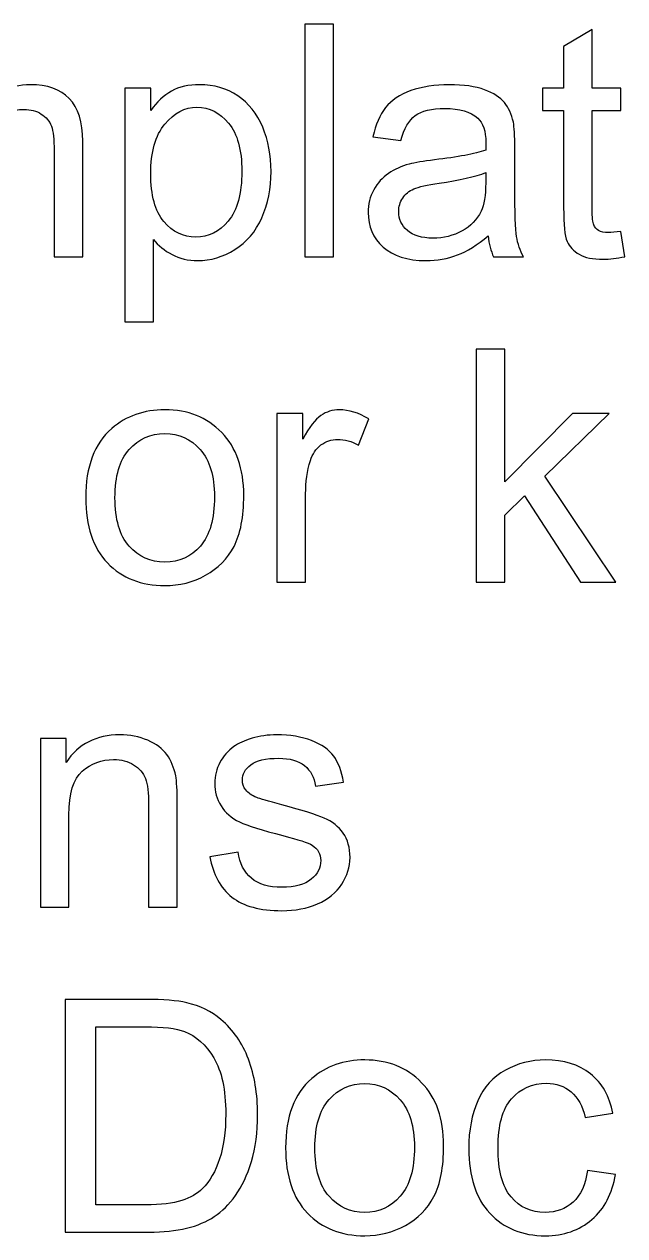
# Model space of a CAD drawing. Header units: centimetres. Extents: x -30.6 to 14.2, y -21.2 to 7.4.
# Drawn here: x -26.432 to -25.748, y -0.576 to 0.805 of the extents above; entities that cross this region are included whole.
import ezdxf

# ---------------------------------------------------------------- set-up
doc = ezdxf.new("R2010")
doc.units = ezdxf.units.CM
doc.header["$MEASUREMENT"] = 0
doc.layers.add('Layer 1', color=7, linetype='Continuous')

msp = doc.modelspace()

# ---------------------------------------------------------------- linework, layer by layer
at = {"layer": 'Layer 1'}
for points, knots in [([(-26.11208, 0.53959), (-26.11208, 0.53959), (-26.11208, 0.80481), (-26.11208, 0.80481), (-26.11208, 0.80481), (-26.11208, 0.80481), (-26.07949, 0.80481), (-26.07949, 0.80481), (-26.07949, 0.80481), (-26.07949, 0.80481), (-26.07949, 0.53959), (-26.07949, 0.53959), (-26.07949, 0.53959), (-26.07949, 0.53959), (-26.11208, 0.53959), (-26.11208, 0.53959)], [0, 0, 0, 0, 0.2, 0.2, 0.2, 0.2, 0.4, 0.4, 0.4, 0.4, 0.6, 0.6, 0.6, 0.6, 1, 1, 1, 1]), ([(-25.75228, 0.56867), (-25.75228, 0.56867), (-25.74784, 0.5399), (-25.74784, 0.5399), (-25.74784, 0.5399), (-25.75697, 0.53798), (-25.76519, 0.537), (-25.77235, 0.537), (-25.77235, 0.537), (-25.78414, 0.537), (-25.79328, 0.53885), (-25.79982, 0.54262), (-25.79982, 0.54262), (-25.8063, 0.54638), (-25.81087, 0.55126), (-25.81352, 0.55737), (-25.81352, 0.55737), (-25.81618, 0.56348), (-25.81748, 0.57632), (-25.81748, 0.59589), (-25.81748, 0.59589), (-25.81748, 0.59589), (-25.81748, 0.70665), (-25.81748, 0.70665), (-25.81748, 0.70665), (-25.81748, 0.70665), (-25.84155, 0.70665), (-25.84155, 0.70665), (-25.84155, 0.70665), (-25.84155, 0.70665), (-25.84155, 0.73184), (-25.84155, 0.73184), (-25.84155, 0.73184), (-25.84155, 0.73184), (-25.81748, 0.73184), (-25.81748, 0.73184), (-25.81748, 0.73184), (-25.81748, 0.73184), (-25.81748, 0.77938), (-25.81748, 0.77938), (-25.81748, 0.77938), (-25.81748, 0.77938), (-25.78488, 0.79895), (-25.78488, 0.79895), (-25.78488, 0.79895), (-25.78488, 0.79895), (-25.78488, 0.73184), (-25.78488, 0.73184), (-25.78488, 0.73184), (-25.78488, 0.73184), (-25.75228, 0.73184), (-25.75228, 0.73184), (-25.75228, 0.73184), (-25.75228, 0.73184), (-25.75228, 0.70665), (-25.75228, 0.70665), (-25.75228, 0.70665), (-25.75228, 0.70665), (-25.78488, 0.70665), (-25.78488, 0.70665), (-25.78488, 0.70665), (-25.78488, 0.70665), (-25.78488, 0.59404), (-25.78488, 0.59404), (-25.78488, 0.59404), (-25.78488, 0.58472), (-25.78432, 0.57873), (-25.78315, 0.57608), (-25.78315, 0.57608), (-25.78204, 0.57342), (-25.78019, 0.57132), (-25.77759, 0.56972), (-25.77759, 0.56972), (-25.775, 0.56817), (-25.7713, 0.56737), (-25.76648, 0.56737), (-25.76648, 0.56737), (-25.7629, 0.56737), (-25.75815, 0.5678), (-25.75228, 0.56867)], [0, 0, 0, 0, 0.047619, 0.047619, 0.047619, 0.047619, 0.0952381, 0.0952381, 0.0952381, 0.0952381, 0.1428571, 0.1428571, 0.1428571, 0.1428571, 0.1904762, 0.1904762, 0.1904762, 0.1904762, 0.2380952, 0.2380952, 0.2380952, 0.2380952, 0.2857143, 0.2857143, 0.2857143, 0.2857143, 0.3333333, 0.3333333, 0.3333333, 0.3333333, 0.3809524, 0.3809524, 0.3809524, 0.3809524, 0.4285714, 0.4285714, 0.4285714, 0.4285714, 0.4761905, 0.4761905, 0.4761905, 0.4761905, 0.5238095, 0.5238095, 0.5238095, 0.5238095, 0.5714286, 0.5714286, 0.5714286, 0.5714286, 0.6190476, 0.6190476, 0.6190476, 0.6190476, 0.6666667, 0.6666667, 0.6666667, 0.6666667, 0.7142857, 0.7142857, 0.7142857, 0.7142857, 0.7619048, 0.7619048, 0.7619048, 0.7619048, 0.8095238, 0.8095238, 0.8095238, 0.8095238, 0.8571429, 0.8571429, 0.8571429, 0.8571429, 0.9047619, 0.9047619, 0.9047619, 0.9047619, 1, 1, 1, 1]), ([(-26.62592, 0.53959), (-26.62592, 0.53959), (-26.62592, 0.73184), (-26.62592, 0.73184), (-26.62592, 0.73184), (-26.62592, 0.73184), (-26.59666, 0.73184), (-26.59666, 0.73184), (-26.59666, 0.73184), (-26.59666, 0.73184), (-26.59666, 0.70467), (-26.59666, 0.70467), (-26.59666, 0.70467), (-26.59067, 0.71406), (-26.58264, 0.72165), (-26.57264, 0.72733), (-26.57264, 0.72733), (-26.56264, 0.73307), (-26.55128, 0.73591), (-26.5385, 0.73591), (-26.5385, 0.73591), (-26.5243, 0.73591), (-26.51264, 0.73295), (-26.50356, 0.72708), (-26.50356, 0.72708), (-26.49448, 0.72116), (-26.48806, 0.71295), (-26.48436, 0.70233), (-26.48436, 0.70233), (-26.46905, 0.72474), (-26.44923, 0.73591), (-26.42478, 0.73591), (-26.42478, 0.73591), (-26.40565, 0.73591), (-26.39089, 0.73066), (-26.38064, 0.72011), (-26.38064, 0.72011), (-26.37033, 0.70955), (-26.36515, 0.69331), (-26.36515, 0.6714), (-26.36515, 0.6714), (-26.36515, 0.6714), (-26.36515, 0.53959), (-26.36515, 0.53959), (-26.36515, 0.53959), (-26.36515, 0.53959), (-26.39774, 0.53959), (-26.39774, 0.53959), (-26.39774, 0.53959), (-26.39774, 0.53959), (-26.39774, 0.66059), (-26.39774, 0.66059), (-26.39774, 0.66059), (-26.39774, 0.67356), (-26.39885, 0.68294), (-26.40095, 0.68868), (-26.40095, 0.68868), (-26.40305, 0.69443), (-26.40688, 0.69899), (-26.4125, 0.70251), (-26.4125, 0.70251), (-26.41805, 0.70603), (-26.4246, 0.70776), (-26.43207, 0.70776), (-26.43207, 0.70776), (-26.44565, 0.70776), (-26.45689, 0.70325), (-26.46584, 0.6943), (-26.46584, 0.6943), (-26.47479, 0.68529), (-26.47924, 0.6709), (-26.47924, 0.65115), (-26.47924, 0.65115), (-26.47924, 0.65115), (-26.47924, 0.53959), (-26.47924, 0.53959), (-26.47924, 0.53959), (-26.47924, 0.53959), (-26.51183, 0.53959), (-26.51183, 0.53959), (-26.51183, 0.53959), (-26.51183, 0.53959), (-26.51183, 0.66436), (-26.51183, 0.66436), (-26.51183, 0.66436), (-26.51183, 0.67881), (-26.51449, 0.68967), (-26.5198, 0.6969), (-26.5198, 0.6969), (-26.52511, 0.70412), (-26.53381, 0.70776), (-26.54585, 0.70776), (-26.54585, 0.70776), (-26.55499, 0.70776), (-26.56344, 0.70535), (-26.57122, 0.70054), (-26.57122, 0.70054), (-26.579, 0.69572), (-26.58462, 0.68868), (-26.58814, 0.67936), (-26.58814, 0.67936), (-26.5916, 0.6701), (-26.59333, 0.6567), (-26.59333, 0.63923), (-26.59333, 0.63923), (-26.59333, 0.63923), (-26.59333, 0.53959), (-26.59333, 0.53959), (-26.59333, 0.53959), (-26.59333, 0.53959), (-26.62592, 0.53959), (-26.62592, 0.53959)], [0, 0, 0, 0, 0.0344828, 0.0344828, 0.0344828, 0.0344828, 0.0689655, 0.0689655, 0.0689655, 0.0689655, 0.1034483, 0.1034483, 0.1034483, 0.1034483, 0.137931, 0.137931, 0.137931, 0.137931, 0.1724138, 0.1724138, 0.1724138, 0.1724138, 0.2068966, 0.2068966, 0.2068966, 0.2068966, 0.2413793, 0.2413793, 0.2413793, 0.2413793, 0.2758621, 0.2758621, 0.2758621, 0.2758621, 0.3103448, 0.3103448, 0.3103448, 0.3103448, 0.3448276, 0.3448276, 0.3448276, 0.3448276, 0.3793103, 0.3793103, 0.3793103, 0.3793103, 0.4137931, 0.4137931, 0.4137931, 0.4137931, 0.4482759, 0.4482759, 0.4482759, 0.4482759, 0.4827586, 0.4827586, 0.4827586, 0.4827586, 0.5172414, 0.5172414, 0.5172414, 0.5172414, 0.5517241, 0.5517241, 0.5517241, 0.5517241, 0.5862069, 0.5862069, 0.5862069, 0.5862069, 0.6206897, 0.6206897, 0.6206897, 0.6206897, 0.6551724, 0.6551724, 0.6551724, 0.6551724, 0.6896552, 0.6896552, 0.6896552, 0.6896552, 0.7241379, 0.7241379, 0.7241379, 0.7241379, 0.7586207, 0.7586207, 0.7586207, 0.7586207, 0.7931034, 0.7931034, 0.7931034, 0.7931034, 0.8275862, 0.8275862, 0.8275862, 0.8275862, 0.862069, 0.862069, 0.862069, 0.862069, 0.8965517, 0.8965517, 0.8965517, 0.8965517, 0.9310345, 0.9310345, 0.9310345, 0.9310345, 1, 1, 1, 1]), ([(-26.31736, 0.46588), (-26.31736, 0.46588), (-26.31736, 0.73184), (-26.31736, 0.73184), (-26.31736, 0.73184), (-26.31736, 0.73184), (-26.28773, 0.73184), (-26.28773, 0.73184), (-26.28773, 0.73184), (-26.28773, 0.73184), (-26.28773, 0.70659), (-26.28773, 0.70659), (-26.28773, 0.70659), (-26.28075, 0.71634), (-26.27285, 0.72369), (-26.26402, 0.72857), (-26.26402, 0.72857), (-26.25526, 0.73344), (-26.24457, 0.73591), (-26.23204, 0.73591), (-26.23204, 0.73591), (-26.21562, 0.73591), (-26.20117, 0.73171), (-26.18864, 0.72326), (-26.18864, 0.72326), (-26.17611, 0.71486), (-26.16666, 0.70295), (-26.16024, 0.68763), (-26.16024, 0.68763), (-26.15388, 0.67226), (-26.15067, 0.65547), (-26.15067, 0.63713), (-26.15067, 0.63713), (-26.15067, 0.61756), (-26.15419, 0.59991), (-26.16123, 0.58416), (-26.16123, 0.58416), (-26.16827, 0.56848), (-26.17852, 0.55644), (-26.19198, 0.54805), (-26.19198, 0.54805), (-26.20537, 0.53971), (-26.21951, 0.53552), (-26.23433, 0.53552), (-26.23433, 0.53552), (-26.24519, 0.53552), (-26.25495, 0.5378), (-26.26353, 0.54237), (-26.26353, 0.54237), (-26.27217, 0.54694), (-26.27921, 0.55268), (-26.28477, 0.55965), (-26.28477, 0.55965), (-26.28477, 0.55965), (-26.28477, 0.46588), (-26.28477, 0.46588), (-26.28477, 0.46588), (-26.28477, 0.46588), (-26.31736, 0.46588), (-26.31736, 0.46588)], [0, 0, 0, 0, 0.0625, 0.0625, 0.0625, 0.0625, 0.125, 0.125, 0.125, 0.125, 0.1875, 0.1875, 0.1875, 0.1875, 0.25, 0.25, 0.25, 0.25, 0.3125, 0.3125, 0.3125, 0.3125, 0.375, 0.375, 0.375, 0.375, 0.4375, 0.4375, 0.4375, 0.4375, 0.5, 0.5, 0.5, 0.5, 0.5625, 0.5625, 0.5625, 0.5625, 0.625, 0.625, 0.625, 0.625, 0.6875, 0.6875, 0.6875, 0.6875, 0.75, 0.75, 0.75, 0.75, 0.8125, 0.8125, 0.8125, 0.8125, 0.875, 0.875, 0.875, 0.875, 1, 1, 1, 1]), ([(-25.90348, 0.56367), (-25.91558, 0.55336), (-25.92725, 0.54613), (-25.93842, 0.54187), (-25.93842, 0.54187), (-25.9496, 0.53761), (-25.96157, 0.53552), (-25.97442, 0.53552), (-25.97442, 0.53552), (-25.99553, 0.53552), (-26.01177, 0.54064), (-26.02313, 0.55095), (-26.02313, 0.55095), (-26.03449, 0.5612), (-26.04016, 0.57435), (-26.04016, 0.59034), (-26.04016, 0.59034), (-26.04016, 0.59972), (-26.038, 0.6083), (-26.03374, 0.61608), (-26.03374, 0.61608), (-26.02942, 0.62386), (-26.0238, 0.63003), (-26.01689, 0.63473), (-26.01689, 0.63473), (-26.00991, 0.63942), (-26.00214, 0.643), (-25.99343, 0.64541), (-25.99343, 0.64541), (-25.98701, 0.64707), (-25.97732, 0.64868), (-25.96441, 0.65028), (-25.96441, 0.65028), (-25.93811, 0.65337), (-25.91867, 0.65714), (-25.90626, 0.66146), (-25.90626, 0.66146), (-25.90613, 0.6659), (-25.90607, 0.66874), (-25.90607, 0.66992), (-25.90607, 0.66992), (-25.90607, 0.68313), (-25.90916, 0.69245), (-25.91533, 0.69788), (-25.91533, 0.69788), (-25.92367, 0.70523), (-25.93608, 0.70887), (-25.9525, 0.70887), (-25.9525, 0.70887), (-25.96787, 0.70887), (-25.97923, 0.70616), (-25.98652, 0.70078), (-25.98652, 0.70078), (-25.99386, 0.69541), (-25.99923, 0.68591), (-26.00275, 0.6722), (-26.00275, 0.6722), (-26.00275, 0.6722), (-26.03461, 0.67665), (-26.03461, 0.67665), (-26.03461, 0.67665), (-26.03171, 0.69029), (-26.02695, 0.70134), (-26.02029, 0.70974), (-26.02029, 0.70974), (-26.01362, 0.71813), (-26.00399, 0.72455), (-25.99139, 0.72912), (-25.99139, 0.72912), (-25.97886, 0.73363), (-25.96423, 0.73591), (-25.94768, 0.73591), (-25.94768, 0.73591), (-25.93126, 0.73591), (-25.91786, 0.734), (-25.90755, 0.73011), (-25.90755, 0.73011), (-25.89731, 0.72622), (-25.88971, 0.7214), (-25.8849, 0.71554), (-25.8849, 0.71554), (-25.88008, 0.70967), (-25.87669, 0.70227), (-25.87471, 0.69331), (-25.87471, 0.69331), (-25.87366, 0.68776), (-25.87311, 0.67776), (-25.87311, 0.66337), (-25.87311, 0.66337), (-25.87311, 0.66337), (-25.87311, 0.62016), (-25.87311, 0.62016), (-25.87311, 0.62016), (-25.87311, 0.58997), (-25.87243, 0.57089), (-25.87107, 0.5628), (-25.87107, 0.5628), (-25.86977, 0.55472), (-25.86706, 0.547), (-25.8631, 0.53959), (-25.8631, 0.53959), (-25.8631, 0.53959), (-25.89718, 0.53959), (-25.89718, 0.53959), (-25.89718, 0.53959), (-25.90045, 0.54644), (-25.90255, 0.55447), (-25.90348, 0.56367)], [0, 0, 0, 0, 0.0357143, 0.0357143, 0.0357143, 0.0357143, 0.0714286, 0.0714286, 0.0714286, 0.0714286, 0.1071429, 0.1071429, 0.1071429, 0.1071429, 0.1428571, 0.1428571, 0.1428571, 0.1428571, 0.1785714, 0.1785714, 0.1785714, 0.1785714, 0.2142857, 0.2142857, 0.2142857, 0.2142857, 0.25, 0.25, 0.25, 0.25, 0.2857143, 0.2857143, 0.2857143, 0.2857143, 0.3214286, 0.3214286, 0.3214286, 0.3214286, 0.3571429, 0.3571429, 0.3571429, 0.3571429, 0.3928571, 0.3928571, 0.3928571, 0.3928571, 0.4285714, 0.4285714, 0.4285714, 0.4285714, 0.4642857, 0.4642857, 0.4642857, 0.4642857, 0.5, 0.5, 0.5, 0.5, 0.5357143, 0.5357143, 0.5357143, 0.5357143, 0.5714286, 0.5714286, 0.5714286, 0.5714286, 0.6071429, 0.6071429, 0.6071429, 0.6071429, 0.6428571, 0.6428571, 0.6428571, 0.6428571, 0.6785714, 0.6785714, 0.6785714, 0.6785714, 0.7142857, 0.7142857, 0.7142857, 0.7142857, 0.75, 0.75, 0.75, 0.75, 0.7857143, 0.7857143, 0.7857143, 0.7857143, 0.8214286, 0.8214286, 0.8214286, 0.8214286, 0.8571429, 0.8571429, 0.8571429, 0.8571429, 0.8928571, 0.8928571, 0.8928571, 0.8928571, 0.9285714, 0.9285714, 0.9285714, 0.9285714, 1, 1, 1, 1]), ([(-26.28773, 0.63454), (-26.28773, 0.60991), (-26.28273, 0.5917), (-26.27279, 0.5799), (-26.27279, 0.5799), (-26.26279, 0.56811), (-26.25069, 0.56219), (-26.23649, 0.56219), (-26.23649, 0.56219), (-26.22204, 0.56219), (-26.20969, 0.5683), (-26.19945, 0.58052), (-26.19945, 0.58052), (-26.18914, 0.59275), (-26.18401, 0.61164), (-26.18401, 0.63726), (-26.18401, 0.63726), (-26.18401, 0.66171), (-26.18901, 0.67998), (-26.19907, 0.69214), (-26.19907, 0.69214), (-26.20914, 0.7043), (-26.22111, 0.71035), (-26.23507, 0.71035), (-26.23507, 0.71035), (-26.2489, 0.71035), (-26.26112, 0.70387), (-26.27174, 0.69097), (-26.27174, 0.69097), (-26.28242, 0.678), (-26.28773, 0.65924), (-26.28773, 0.63454)], [0, 0, 0, 0, 0.1111111, 0.1111111, 0.1111111, 0.1111111, 0.2222222, 0.2222222, 0.2222222, 0.2222222, 0.3333333, 0.3333333, 0.3333333, 0.3333333, 0.4444444, 0.4444444, 0.4444444, 0.4444444, 0.5555556, 0.5555556, 0.5555556, 0.5555556, 0.6666667, 0.6666667, 0.6666667, 0.6666667, 0.7777778, 0.7777778, 0.7777778, 0.7777778, 1, 1, 1, 1]), ([(-25.90607, 0.6359), (-25.91793, 0.63108), (-25.93571, 0.62701), (-25.95941, 0.62368), (-25.95941, 0.62368), (-25.97287, 0.62176), (-25.98238, 0.6196), (-25.98794, 0.61719), (-25.98794, 0.61719), (-25.99349, 0.61479), (-25.99775, 0.61127), (-26.00078, 0.6067), (-26.00078, 0.6067), (-26.0038, 0.60207), (-26.00535, 0.59694), (-26.00535, 0.59126), (-26.00535, 0.59126), (-26.00535, 0.58268), (-26.00207, 0.57546), (-25.99547, 0.56972), (-25.99547, 0.56972), (-25.98886, 0.56398), (-25.97923, 0.56107), (-25.96657, 0.56107), (-25.96657, 0.56107), (-25.95404, 0.56107), (-25.94287, 0.56379), (-25.93305, 0.56929), (-25.93305, 0.56929), (-25.9233, 0.57472), (-25.91607, 0.58219), (-25.91151, 0.59163), (-25.91151, 0.59163), (-25.90799, 0.59898), (-25.90626, 0.60978), (-25.90626, 0.62405), (-25.90626, 0.62405), (-25.90626, 0.62405), (-25.90607, 0.6359), (-25.90607, 0.6359)], [0, 0, 0, 0, 0.0909091, 0.0909091, 0.0909091, 0.0909091, 0.1818182, 0.1818182, 0.1818182, 0.1818182, 0.2727273, 0.2727273, 0.2727273, 0.2727273, 0.3636364, 0.3636364, 0.3636364, 0.3636364, 0.4545455, 0.4545455, 0.4545455, 0.4545455, 0.5454545, 0.5454545, 0.5454545, 0.5454545, 0.6363636, 0.6363636, 0.6363636, 0.6363636, 0.7272727, 0.7272727, 0.7272727, 0.7272727, 0.8181818, 0.8181818, 0.8181818, 0.8181818, 1, 1, 1, 1]), ([(-25.9172, 0.16917), (-25.9172, 0.16917), (-25.9172, 0.43439), (-25.9172, 0.43439), (-25.9172, 0.43439), (-25.9172, 0.43439), (-25.8846, 0.43439), (-25.8846, 0.43439), (-25.8846, 0.43439), (-25.8846, 0.43439), (-25.8846, 0.28332), (-25.8846, 0.28332), (-25.8846, 0.28332), (-25.8846, 0.28332), (-25.80755, 0.36142), (-25.80755, 0.36142), (-25.80755, 0.36142), (-25.80755, 0.36142), (-25.76545, 0.36142), (-25.76545, 0.36142), (-25.76545, 0.36142), (-25.76545, 0.36142), (-25.83879, 0.28999), (-25.83879, 0.28999), (-25.83879, 0.28999), (-25.83879, 0.28999), (-25.75804, 0.16917), (-25.75804, 0.16917), (-25.75804, 0.16917), (-25.75804, 0.16917), (-25.79817, 0.16917), (-25.79817, 0.16917), (-25.79817, 0.16917), (-25.79817, 0.16917), (-25.86201, 0.26739), (-25.86201, 0.26739), (-25.86201, 0.26739), (-25.86201, 0.26739), (-25.8846, 0.24541), (-25.8846, 0.24541), (-25.8846, 0.24541), (-25.8846, 0.24541), (-25.8846, 0.16917), (-25.8846, 0.16917), (-25.8846, 0.16917), (-25.8846, 0.16917), (-25.9172, 0.16917), (-25.9172, 0.16917)], [0, 0, 0, 0, 0.0769231, 0.0769231, 0.0769231, 0.0769231, 0.1538462, 0.1538462, 0.1538462, 0.1538462, 0.2307692, 0.2307692, 0.2307692, 0.2307692, 0.3076923, 0.3076923, 0.3076923, 0.3076923, 0.3846154, 0.3846154, 0.3846154, 0.3846154, 0.4615385, 0.4615385, 0.4615385, 0.4615385, 0.5384615, 0.5384615, 0.5384615, 0.5384615, 0.6153846, 0.6153846, 0.6153846, 0.6153846, 0.6923077, 0.6923077, 0.6923077, 0.6923077, 0.7692308, 0.7692308, 0.7692308, 0.7692308, 0.8461538, 0.8461538, 0.8461538, 0.8461538, 1, 1, 1, 1]), ([(-26.36184, 0.26529), (-26.36184, 0.30079), (-26.35196, 0.32709), (-26.33214, 0.34419), (-26.33214, 0.34419), (-26.31566, 0.35839), (-26.29547, 0.36549), (-26.2717, 0.36549), (-26.2717, 0.36549), (-26.24534, 0.36549), (-26.22373, 0.35685), (-26.20694, 0.33956), (-26.20694, 0.33956), (-26.19021, 0.32234), (-26.18181, 0.29845), (-26.18181, 0.26801), (-26.18181, 0.26801), (-26.18181, 0.24332), (-26.18552, 0.22393), (-26.19292, 0.20979), (-26.19292, 0.20979), (-26.20033, 0.19566), (-26.21114, 0.18467), (-26.22534, 0.17683), (-26.22534, 0.17683), (-26.23947, 0.16898), (-26.25497, 0.1651), (-26.2717, 0.1651), (-26.2717, 0.1651), (-26.29862, 0.1651), (-26.32035, 0.17368), (-26.33696, 0.1909), (-26.33696, 0.1909), (-26.35356, 0.20813), (-26.36184, 0.23294), (-26.36184, 0.26529)], [0, 0, 0, 0, 0.1, 0.1, 0.1, 0.1, 0.2, 0.2, 0.2, 0.2, 0.3, 0.3, 0.3, 0.3, 0.4, 0.4, 0.4, 0.4, 0.5, 0.5, 0.5, 0.5, 0.6, 0.6, 0.6, 0.6, 0.7, 0.7, 0.7, 0.7, 0.8, 0.8, 0.8, 0.8, 1, 1, 1, 1]), ([(-26.14396, 0.16917), (-26.14396, 0.16917), (-26.14396, 0.36142), (-26.14396, 0.36142), (-26.14396, 0.36142), (-26.14396, 0.36142), (-26.1147, 0.36142), (-26.1147, 0.36142), (-26.1147, 0.36142), (-26.1147, 0.36142), (-26.1147, 0.33197), (-26.1147, 0.33197), (-26.1147, 0.33197), (-26.10723, 0.34561), (-26.10031, 0.35463), (-26.09396, 0.35895), (-26.09396, 0.35895), (-26.0876, 0.36333), (-26.08062, 0.36549), (-26.07303, 0.36549), (-26.07303, 0.36549), (-26.06204, 0.36549), (-26.05086, 0.36204), (-26.0395, 0.35518), (-26.0395, 0.35518), (-26.0395, 0.35518), (-26.05111, 0.32512), (-26.05111, 0.32512), (-26.05111, 0.32512), (-26.05901, 0.32956), (-26.06692, 0.33178), (-26.07482, 0.33178), (-26.07482, 0.33178), (-26.08192, 0.33178), (-26.08828, 0.32962), (-26.09389, 0.32536), (-26.09389, 0.32536), (-26.09951, 0.3211), (-26.10353, 0.31518), (-26.10593, 0.30758), (-26.10593, 0.30758), (-26.10958, 0.29604), (-26.11137, 0.28338), (-26.11137, 0.26962), (-26.11137, 0.26962), (-26.11137, 0.26962), (-26.11137, 0.16917), (-26.11137, 0.16917), (-26.11137, 0.16917), (-26.11137, 0.16917), (-26.14396, 0.16917), (-26.14396, 0.16917)], [0, 0, 0, 0, 0.0714286, 0.0714286, 0.0714286, 0.0714286, 0.1428571, 0.1428571, 0.1428571, 0.1428571, 0.2142857, 0.2142857, 0.2142857, 0.2142857, 0.2857143, 0.2857143, 0.2857143, 0.2857143, 0.3571429, 0.3571429, 0.3571429, 0.3571429, 0.4285714, 0.4285714, 0.4285714, 0.4285714, 0.5, 0.5, 0.5, 0.5, 0.5714286, 0.5714286, 0.5714286, 0.5714286, 0.6428571, 0.6428571, 0.6428571, 0.6428571, 0.7142857, 0.7142857, 0.7142857, 0.7142857, 0.7857143, 0.7857143, 0.7857143, 0.7857143, 0.8571429, 0.8571429, 0.8571429, 0.8571429, 1, 1, 1, 1]), ([(-26.3285, 0.26523), (-26.3285, 0.24066), (-26.32313, 0.22226), (-26.31239, 0.2101), (-26.31239, 0.2101), (-26.30158, 0.19788), (-26.28806, 0.19177), (-26.2717, 0.19177), (-26.2717, 0.19177), (-26.25553, 0.19177), (-26.24207, 0.19788), (-26.23126, 0.21016), (-26.23126, 0.21016), (-26.22052, 0.22245), (-26.21515, 0.24115), (-26.21515, 0.26628), (-26.21515, 0.26628), (-26.21515, 0.28999), (-26.22058, 0.30795), (-26.23139, 0.32012), (-26.23139, 0.32012), (-26.24219, 0.33234), (-26.25565, 0.33845), (-26.2717, 0.33845), (-26.2717, 0.33845), (-26.28806, 0.33845), (-26.30158, 0.3324), (-26.31239, 0.32024), (-26.31239, 0.32024), (-26.32313, 0.30808), (-26.3285, 0.28974), (-26.3285, 0.26523)], [0, 0, 0, 0, 0.1111111, 0.1111111, 0.1111111, 0.1111111, 0.2222222, 0.2222222, 0.2222222, 0.2222222, 0.3333333, 0.3333333, 0.3333333, 0.3333333, 0.4444444, 0.4444444, 0.4444444, 0.4444444, 0.5555556, 0.5555556, 0.5555556, 0.5555556, 0.6666667, 0.6666667, 0.6666667, 0.6666667, 0.7777778, 0.7777778, 0.7777778, 0.7777778, 1, 1, 1, 1]), ([(-26.41348, -0.20125), (-26.41348, -0.20125), (-26.41348, -0.009), (-26.41348, -0.009), (-26.41348, -0.009), (-26.41348, -0.009), (-26.38422, -0.009), (-26.38422, -0.009), (-26.38422, -0.009), (-26.38422, -0.009), (-26.38422, -0.03629), (-26.38422, -0.03629), (-26.38422, -0.03629), (-26.37014, -0.01536), (-26.34977, -0.00493), (-26.32316, -0.00493), (-26.32316, -0.00493), (-26.31156, -0.00493), (-26.30094, -0.00703), (-26.29124, -0.01116), (-26.29124, -0.01116), (-26.28155, -0.0153), (-26.27427, -0.02079), (-26.26945, -0.02752), (-26.26945, -0.02752), (-26.26464, -0.03425), (-26.26124, -0.04228), (-26.25933, -0.05154), (-26.25933, -0.05154), (-26.25815, -0.05759), (-26.25754, -0.06815), (-26.25754, -0.08321), (-26.25754, -0.08321), (-26.25754, -0.08321), (-26.25754, -0.20125), (-26.25754, -0.20125), (-26.25754, -0.20125), (-26.25754, -0.20125), (-26.29013, -0.20125), (-26.29013, -0.20125), (-26.29013, -0.20125), (-26.29013, -0.20125), (-26.29013, -0.08444), (-26.29013, -0.08444), (-26.29013, -0.08444), (-26.29013, -0.07117), (-26.29137, -0.06123), (-26.2939, -0.05469), (-26.2939, -0.05469), (-26.29643, -0.04814), (-26.30094, -0.0429), (-26.30736, -0.03894), (-26.30736, -0.03894), (-26.31378, -0.03505), (-26.32137, -0.03308), (-26.33001, -0.03308), (-26.33001, -0.03308), (-26.34384, -0.03308), (-26.35576, -0.03746), (-26.36582, -0.04629), (-26.36582, -0.04629), (-26.37588, -0.05506), (-26.38089, -0.07179), (-26.38089, -0.09636), (-26.38089, -0.09636), (-26.38089, -0.09636), (-26.38089, -0.20125), (-26.38089, -0.20125), (-26.38089, -0.20125), (-26.38089, -0.20125), (-26.41348, -0.20125), (-26.41348, -0.20125)], [0, 0, 0, 0, 0.0526316, 0.0526316, 0.0526316, 0.0526316, 0.1052632, 0.1052632, 0.1052632, 0.1052632, 0.1578947, 0.1578947, 0.1578947, 0.1578947, 0.2105263, 0.2105263, 0.2105263, 0.2105263, 0.2631579, 0.2631579, 0.2631579, 0.2631579, 0.3157895, 0.3157895, 0.3157895, 0.3157895, 0.3684211, 0.3684211, 0.3684211, 0.3684211, 0.4210526, 0.4210526, 0.4210526, 0.4210526, 0.4736842, 0.4736842, 0.4736842, 0.4736842, 0.5263158, 0.5263158, 0.5263158, 0.5263158, 0.5789474, 0.5789474, 0.5789474, 0.5789474, 0.6315789, 0.6315789, 0.6315789, 0.6315789, 0.6842105, 0.6842105, 0.6842105, 0.6842105, 0.7368421, 0.7368421, 0.7368421, 0.7368421, 0.7894737, 0.7894737, 0.7894737, 0.7894737, 0.8421053, 0.8421053, 0.8421053, 0.8421053, 0.8947368, 0.8947368, 0.8947368, 0.8947368, 1, 1, 1, 1]), ([(-26.22043, -0.14383), (-26.22043, -0.14383), (-26.1882, -0.13865), (-26.1882, -0.13865), (-26.1882, -0.13865), (-26.18641, -0.15155), (-26.18135, -0.16143), (-26.17307, -0.16834), (-26.17307, -0.16834), (-26.1648, -0.1752), (-26.1532, -0.17865), (-26.13838, -0.17865), (-26.13838, -0.17865), (-26.12338, -0.17865), (-26.11226, -0.17563), (-26.10498, -0.16952), (-26.10498, -0.16952), (-26.09776, -0.16347), (-26.09411, -0.15631), (-26.09411, -0.14809), (-26.09411, -0.14809), (-26.09411, -0.14075), (-26.09739, -0.13494), (-26.10387, -0.13075), (-26.10387, -0.13075), (-26.10844, -0.12785), (-26.11955, -0.1242), (-26.13721, -0.1197), (-26.13721, -0.1197), (-26.16104, -0.11371), (-26.17752, -0.10852), (-26.18678, -0.10414), (-26.18678, -0.10414), (-26.19598, -0.09969), (-26.20296, -0.09364), (-26.20771, -0.08586), (-26.20771, -0.08586), (-26.21246, -0.07815), (-26.21487, -0.06957), (-26.21487, -0.06018), (-26.21487, -0.06018), (-26.21487, -0.0516), (-26.2129, -0.0437), (-26.20901, -0.03641), (-26.20901, -0.03641), (-26.20505, -0.02913), (-26.19975, -0.02308), (-26.19302, -0.01826), (-26.19302, -0.01826), (-26.18795, -0.01456), (-26.18104, -0.01141), (-26.17233, -0.00882), (-26.17233, -0.00882), (-26.16357, -0.00622), (-26.15425, -0.00493), (-26.14424, -0.00493), (-26.14424, -0.00493), (-26.12918, -0.00493), (-26.11597, -0.00709), (-26.10461, -0.01147), (-26.10461, -0.01147), (-26.09319, -0.01579), (-26.08479, -0.02172), (-26.07936, -0.02913), (-26.07936, -0.02913), (-26.07399, -0.0366), (-26.07022, -0.04654), (-26.06818, -0.05901), (-26.06818, -0.05901), (-26.06818, -0.05901), (-26.10004, -0.06345), (-26.10004, -0.06345), (-26.10004, -0.06345), (-26.10146, -0.05345), (-26.10566, -0.04561), (-26.11257, -0.03999), (-26.11257, -0.03999), (-26.11949, -0.03438), (-26.12924, -0.0316), (-26.1419, -0.0316), (-26.1419, -0.0316), (-26.15678, -0.0316), (-26.16746, -0.03407), (-26.17382, -0.03901), (-26.17382, -0.03901), (-26.18017, -0.04394), (-26.18338, -0.04975), (-26.18338, -0.05635), (-26.18338, -0.05635), (-26.18338, -0.06055), (-26.18209, -0.06438), (-26.17943, -0.06778), (-26.17943, -0.06778), (-26.17678, -0.07123), (-26.17264, -0.07413), (-26.16696, -0.07642), (-26.16696, -0.07642), (-26.16369, -0.07765), (-26.15418, -0.08043), (-26.13826, -0.08475), (-26.13826, -0.08475), (-26.11529, -0.09086), (-26.09924, -0.09593), (-26.0901, -0.09982), (-26.0901, -0.09982), (-26.08096, -0.10371), (-26.0738, -0.10945), (-26.06862, -0.11686), (-26.06862, -0.11686), (-26.06337, -0.12433), (-26.06078, -0.13359), (-26.06078, -0.1447), (-26.06078, -0.1447), (-26.06078, -0.1555), (-26.06392, -0.16569), (-26.07028, -0.17526), (-26.07028, -0.17526), (-26.07664, -0.18483), (-26.08578, -0.19224), (-26.09769, -0.19748), (-26.09769, -0.19748), (-26.10967, -0.20273), (-26.12319, -0.20532), (-26.13826, -0.20532), (-26.13826, -0.20532), (-26.1632, -0.20532), (-26.18227, -0.20014), (-26.19536, -0.18983), (-26.19536, -0.18983), (-26.20845, -0.17946), (-26.21678, -0.16415), (-26.22043, -0.14383)], [0, 0, 0, 0, 0.0294118, 0.0294118, 0.0294118, 0.0294118, 0.0588235, 0.0588235, 0.0588235, 0.0588235, 0.0882353, 0.0882353, 0.0882353, 0.0882353, 0.1176471, 0.1176471, 0.1176471, 0.1176471, 0.1470588, 0.1470588, 0.1470588, 0.1470588, 0.1764706, 0.1764706, 0.1764706, 0.1764706, 0.2058824, 0.2058824, 0.2058824, 0.2058824, 0.2352941, 0.2352941, 0.2352941, 0.2352941, 0.2647059, 0.2647059, 0.2647059, 0.2647059, 0.2941176, 0.2941176, 0.2941176, 0.2941176, 0.3235294, 0.3235294, 0.3235294, 0.3235294, 0.3529412, 0.3529412, 0.3529412, 0.3529412, 0.3823529, 0.3823529, 0.3823529, 0.3823529, 0.4117647, 0.4117647, 0.4117647, 0.4117647, 0.4411765, 0.4411765, 0.4411765, 0.4411765, 0.4705882, 0.4705882, 0.4705882, 0.4705882, 0.5, 0.5, 0.5, 0.5, 0.5294118, 0.5294118, 0.5294118, 0.5294118, 0.5588235, 0.5588235, 0.5588235, 0.5588235, 0.5882353, 0.5882353, 0.5882353, 0.5882353, 0.6176471, 0.6176471, 0.6176471, 0.6176471, 0.6470588, 0.6470588, 0.6470588, 0.6470588, 0.6764706, 0.6764706, 0.6764706, 0.6764706, 0.7058824, 0.7058824, 0.7058824, 0.7058824, 0.7352941, 0.7352941, 0.7352941, 0.7352941, 0.7647059, 0.7647059, 0.7647059, 0.7647059, 0.7941176, 0.7941176, 0.7941176, 0.7941176, 0.8235294, 0.8235294, 0.8235294, 0.8235294, 0.8529412, 0.8529412, 0.8529412, 0.8529412, 0.8823529, 0.8823529, 0.8823529, 0.8823529, 0.9117647, 0.9117647, 0.9117647, 0.9117647, 0.9411765, 0.9411765, 0.9411765, 0.9411765, 1, 1, 1, 1]), ([(-26.38534, -0.57167), (-26.38534, -0.57167), (-26.38534, -0.30645), (-26.38534, -0.30645), (-26.38534, -0.30645), (-26.38534, -0.30645), (-26.29397, -0.30645), (-26.29397, -0.30645), (-26.29397, -0.30645), (-26.27335, -0.30645), (-26.2576, -0.30768), (-26.24674, -0.31022), (-26.24674, -0.31022), (-26.23155, -0.31373), (-26.21859, -0.32009), (-26.20784, -0.32923), (-26.20784, -0.32923), (-26.19383, -0.34108), (-26.1834, -0.35615), (-26.17648, -0.37454), (-26.17648, -0.37454), (-26.16951, -0.39294), (-26.16605, -0.41399), (-26.16605, -0.43764), (-26.16605, -0.43764), (-26.16605, -0.45777), (-26.1684, -0.47561), (-26.17309, -0.49117), (-26.17309, -0.49117), (-26.17778, -0.50672), (-26.18383, -0.51963), (-26.19118, -0.52981), (-26.19118, -0.52981), (-26.19858, -0.54), (-26.20661, -0.54802), (-26.21538, -0.55383), (-26.21538, -0.55383), (-26.22408, -0.55969), (-26.23464, -0.56414), (-26.24699, -0.56716), (-26.24699, -0.56716), (-26.25939, -0.57019), (-26.27359, -0.57167), (-26.28965, -0.57167), (-26.28965, -0.57167), (-26.28965, -0.57167), (-26.38534, -0.57167), (-26.38534, -0.57167)], [0, 0, 0, 0, 0.0769231, 0.0769231, 0.0769231, 0.0769231, 0.1538462, 0.1538462, 0.1538462, 0.1538462, 0.2307692, 0.2307692, 0.2307692, 0.2307692, 0.3076923, 0.3076923, 0.3076923, 0.3076923, 0.3846154, 0.3846154, 0.3846154, 0.3846154, 0.4615385, 0.4615385, 0.4615385, 0.4615385, 0.5384615, 0.5384615, 0.5384615, 0.5384615, 0.6153846, 0.6153846, 0.6153846, 0.6153846, 0.6923077, 0.6923077, 0.6923077, 0.6923077, 0.7692308, 0.7692308, 0.7692308, 0.7692308, 0.8461538, 0.8461538, 0.8461538, 0.8461538, 1, 1, 1, 1]), ([(-26.35015, -0.54055), (-26.35015, -0.54055), (-26.2936, -0.54055), (-26.2936, -0.54055), (-26.2936, -0.54055), (-26.27613, -0.54055), (-26.26242, -0.53895), (-26.25248, -0.53568), (-26.25248, -0.53568), (-26.24254, -0.53241), (-26.23464, -0.52784), (-26.22871, -0.52191), (-26.22871, -0.52191), (-26.22044, -0.51358), (-26.21396, -0.50234), (-26.20933, -0.48826), (-26.20933, -0.48826), (-26.2047, -0.47419), (-26.20235, -0.45715), (-26.20235, -0.43708), (-26.20235, -0.43708), (-26.20235, -0.4093), (-26.20692, -0.38794), (-26.21599, -0.373), (-26.21599, -0.373), (-26.22507, -0.35806), (-26.23612, -0.34806), (-26.24915, -0.343), (-26.24915, -0.343), (-26.25853, -0.33935), (-26.27366, -0.33756), (-26.29452, -0.33756), (-26.29452, -0.33756), (-26.29452, -0.33756), (-26.35015, -0.33756), (-26.35015, -0.33756), (-26.35015, -0.33756), (-26.35015, -0.33756), (-26.35015, -0.54055), (-26.35015, -0.54055)], [0, 0, 0, 0, 0.0909091, 0.0909091, 0.0909091, 0.0909091, 0.1818182, 0.1818182, 0.1818182, 0.1818182, 0.2727273, 0.2727273, 0.2727273, 0.2727273, 0.3636364, 0.3636364, 0.3636364, 0.3636364, 0.4545455, 0.4545455, 0.4545455, 0.4545455, 0.5454545, 0.5454545, 0.5454545, 0.5454545, 0.6363636, 0.6363636, 0.6363636, 0.6363636, 0.7272727, 0.7272727, 0.7272727, 0.7272727, 0.8181818, 0.8181818, 0.8181818, 0.8181818, 1, 1, 1, 1]), ([(-26.13414, -0.47555), (-26.13414, -0.44005), (-26.12426, -0.41375), (-26.10444, -0.39665), (-26.10444, -0.39665), (-26.08796, -0.38245), (-26.06777, -0.37535), (-26.044, -0.37535), (-26.044, -0.37535), (-26.01764, -0.37535), (-25.99603, -0.38399), (-25.97924, -0.40128), (-25.97924, -0.40128), (-25.96251, -0.4185), (-25.95411, -0.44239), (-25.95411, -0.47283), (-25.95411, -0.47283), (-25.95411, -0.49752), (-25.95782, -0.51691), (-25.96522, -0.53105), (-25.96522, -0.53105), (-25.97263, -0.54518), (-25.98344, -0.55617), (-25.99764, -0.56401), (-25.99764, -0.56401), (-26.01177, -0.57186), (-26.02727, -0.57574), (-26.044, -0.57574), (-26.044, -0.57574), (-26.07092, -0.57574), (-26.09265, -0.56716), (-26.10926, -0.54994), (-26.10926, -0.54994), (-26.12586, -0.53271), (-26.13414, -0.5079), (-26.13414, -0.47555)], [0, 0, 0, 0, 0.1, 0.1, 0.1, 0.1, 0.2, 0.2, 0.2, 0.2, 0.3, 0.3, 0.3, 0.3, 0.4, 0.4, 0.4, 0.4, 0.5, 0.5, 0.5, 0.5, 0.6, 0.6, 0.6, 0.6, 0.7, 0.7, 0.7, 0.7, 0.8, 0.8, 0.8, 0.8, 1, 1, 1, 1]), ([(-25.79032, -0.50129), (-25.79032, -0.50129), (-25.75846, -0.50574), (-25.75846, -0.50574), (-25.75846, -0.50574), (-25.76198, -0.52765), (-25.77087, -0.54475), (-25.78526, -0.55716), (-25.78526, -0.55716), (-25.79964, -0.56957), (-25.81736, -0.57574), (-25.83829, -0.57574), (-25.83829, -0.57574), (-25.86453, -0.57574), (-25.88564, -0.56716), (-25.90157, -0.55), (-25.90157, -0.55), (-25.91756, -0.53284), (-25.92552, -0.50827), (-25.92552, -0.47629), (-25.92552, -0.47629), (-25.92552, -0.45554), (-25.92207, -0.43745), (-25.91521, -0.4219), (-25.91521, -0.4219), (-25.90836, -0.4064), (-25.89793, -0.39473), (-25.88385, -0.38702), (-25.88385, -0.38702), (-25.86984, -0.37924), (-25.85459, -0.37535), (-25.83804, -0.37535), (-25.83804, -0.37535), (-25.81724, -0.37535), (-25.80014, -0.3806), (-25.78692, -0.39115), (-25.78692, -0.39115), (-25.77365, -0.40171), (-25.76513, -0.41671), (-25.76143, -0.4361), (-25.76143, -0.4361), (-25.76143, -0.4361), (-25.79291, -0.44091), (-25.79291, -0.44091), (-25.79291, -0.44091), (-25.79594, -0.42801), (-25.80125, -0.41832), (-25.80896, -0.41177), (-25.80896, -0.41177), (-25.81662, -0.40529), (-25.82588, -0.40202), (-25.83675, -0.40202), (-25.83675, -0.40202), (-25.85317, -0.40202), (-25.8665, -0.40788), (-25.87681, -0.41961), (-25.87681, -0.41961), (-25.88706, -0.4314), (-25.89219, -0.44993), (-25.89219, -0.47536), (-25.89219, -0.47536), (-25.89219, -0.50117), (-25.88725, -0.51987), (-25.87737, -0.53154), (-25.87737, -0.53154), (-25.86743, -0.54321), (-25.85453, -0.54907), (-25.83866, -0.54907), (-25.83866, -0.54907), (-25.82582, -0.54907), (-25.81514, -0.54518), (-25.80662, -0.53734), (-25.80662, -0.53734), (-25.79804, -0.52957), (-25.7926, -0.51753), (-25.79032, -0.50129)], [0, 0, 0, 0, 0.05, 0.05, 0.05, 0.05, 0.1, 0.1, 0.1, 0.1, 0.15, 0.15, 0.15, 0.15, 0.2, 0.2, 0.2, 0.2, 0.25, 0.25, 0.25, 0.25, 0.3, 0.3, 0.3, 0.3, 0.35, 0.35, 0.35, 0.35, 0.4, 0.4, 0.4, 0.4, 0.45, 0.45, 0.45, 0.45, 0.5, 0.5, 0.5, 0.5, 0.55, 0.55, 0.55, 0.55, 0.6, 0.6, 0.6, 0.6, 0.65, 0.65, 0.65, 0.65, 0.7, 0.7, 0.7, 0.7, 0.75, 0.75, 0.75, 0.75, 0.8, 0.8, 0.8, 0.8, 0.85, 0.85, 0.85, 0.85, 0.9, 0.9, 0.9, 0.9, 1, 1, 1, 1]), ([(-26.1008, -0.47561), (-26.1008, -0.50018), (-26.09543, -0.51858), (-26.08469, -0.53074), (-26.08469, -0.53074), (-26.07388, -0.54296), (-26.06036, -0.54907), (-26.044, -0.54907), (-26.044, -0.54907), (-26.02783, -0.54907), (-26.01437, -0.54296), (-26.00356, -0.53068), (-26.00356, -0.53068), (-25.99282, -0.51839), (-25.98745, -0.49969), (-25.98745, -0.47456), (-25.98745, -0.47456), (-25.98745, -0.45085), (-25.99288, -0.43289), (-26.00369, -0.42072), (-26.00369, -0.42072), (-26.01449, -0.4085), (-26.02795, -0.40239), (-26.044, -0.40239), (-26.044, -0.40239), (-26.06036, -0.40239), (-26.07388, -0.40844), (-26.08469, -0.4206), (-26.08469, -0.4206), (-26.09543, -0.43276), (-26.1008, -0.4511), (-26.1008, -0.47561)], [0, 0, 0, 0, 0.1111111, 0.1111111, 0.1111111, 0.1111111, 0.2222222, 0.2222222, 0.2222222, 0.2222222, 0.3333333, 0.3333333, 0.3333333, 0.3333333, 0.4444444, 0.4444444, 0.4444444, 0.4444444, 0.5555556, 0.5555556, 0.5555556, 0.5555556, 0.6666667, 0.6666667, 0.6666667, 0.6666667, 0.7777778, 0.7777778, 0.7777778, 0.7777778, 1, 1, 1, 1])]:
    msp.add_open_spline(points, degree=3, knots=knots, dxfattribs=at)

doc.saveas('drawing.dxf')
